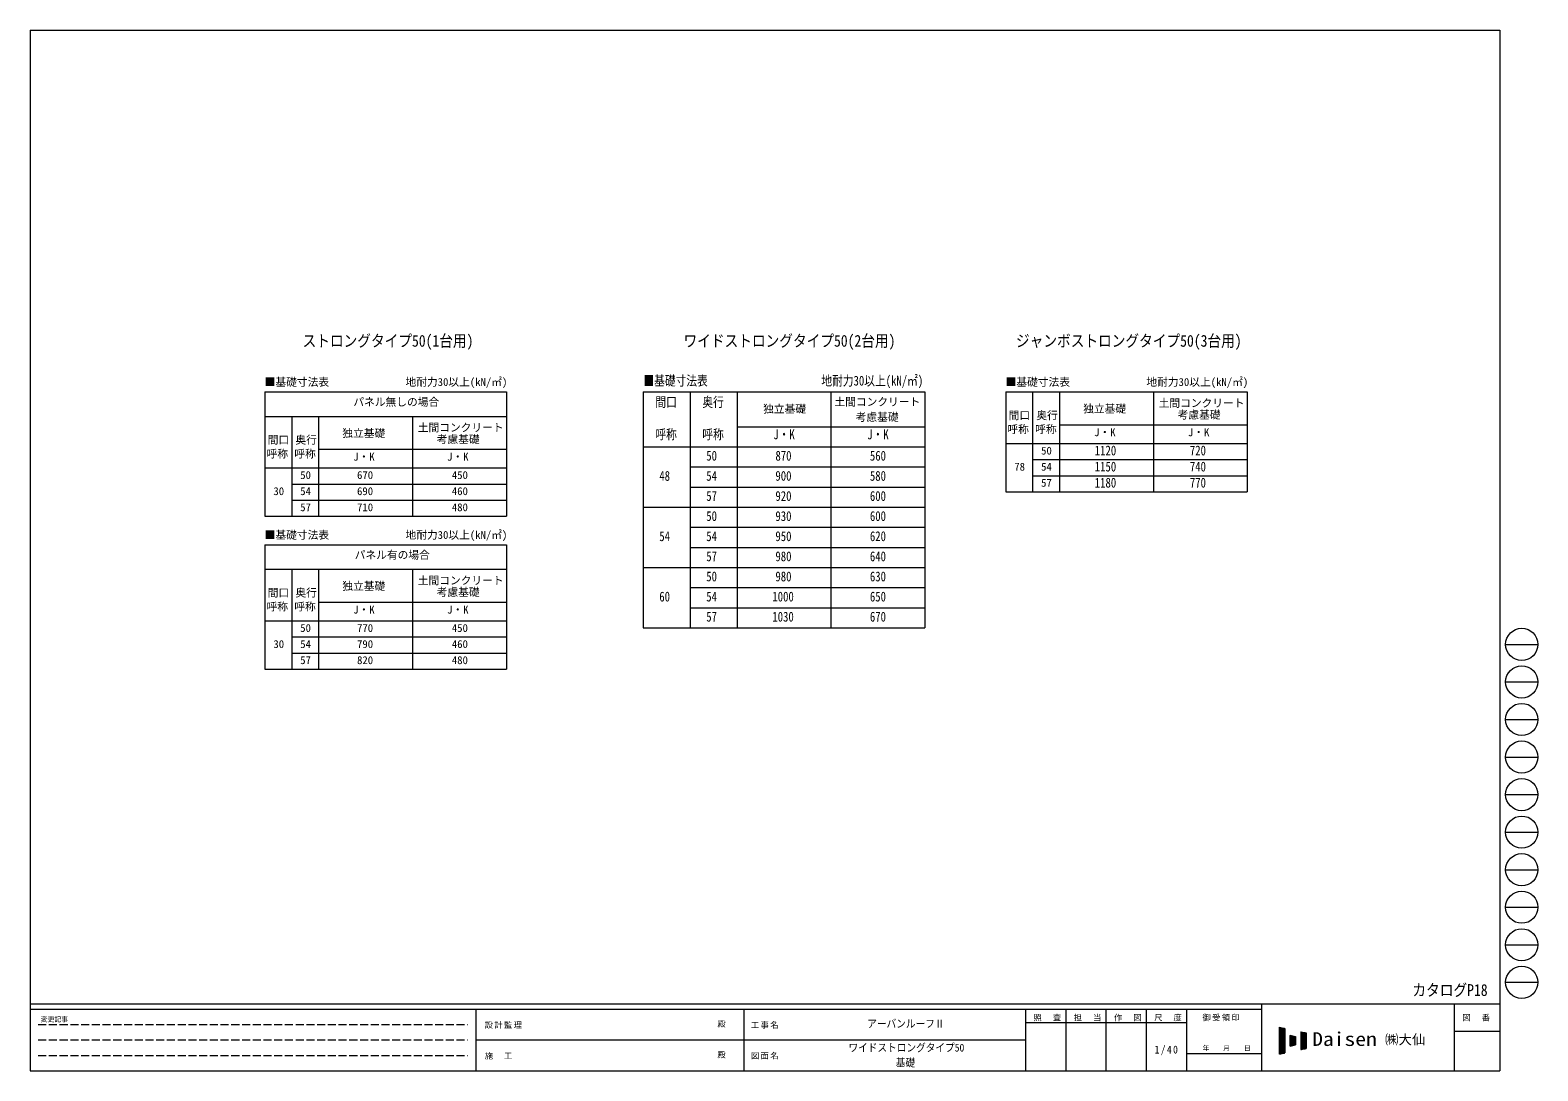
# Model space of a CAD drawing. Units: millimetres on the paper, with parts at other scales. Extents: x -281 to 281, y -194 to 194.
import ezdxf
from ezdxf.enums import TextEntityAlignment as Align

# ---------------------------------------------------------------- set-up
doc = ezdxf.new("R2010")
doc.units = ezdxf.units.MM
doc.linetypes.add('DASHED3', pattern=[4, 3, -1])
doc.layers.add('0-E_DET2', color=7, linetype='Continuous', lineweight=18)
doc.layers.add('F-0_240', color=7, linetype='Continuous', lineweight=9)
doc.styles.add('ＭＳ ゴシック', font='')
doc.styles.get('ＭＳ ゴシック').set_extended_font_data('MS Gothic')

msp = doc.modelspace()

# ---------------------------------------------------------------- linework, layer by layer
at = {"layer": '0-E_DET2'}
for p, q in [((-193.524, 59.127), (-103.524, 59.127)), ((-193.524, 59.127), (-193.524, 12.771)), ((-52.497, 59.127), (-52.497, 38.646)), ((-34.997, 59.127), (-34.997, 38.646)), ((-17.497, 59.127), (-17.497, 38.646)), ((17.503, 59.127), (17.503, 38.646)), ((82.711, 59.127), (82.711, 21.893)), ((82.711, 59.127), (172.711, 59.127)), ((102.711, 59.127), (102.711, 21.893)), ((-193.524, 50.005), (-103.524, 50.005)), ((-173.524, 50.005), (-173.524, 12.771)), ((-17.497, 46.146), (52.503, 46.146)), ((102.711, 46.901), (172.711, 46.901)), ((82.711, 39.893), (172.711, 39.893)), ((-173.524, 37.779), (-103.524, 37.779)), ((-52.497, 38.646), (52.503, 38.646)), ((-34.997, 38.646), (-34.997, -28.854)), ((-17.497, 38.646), (-17.497, -28.854)), ((17.503, 38.646), (17.503, -28.854)), ((17.503, 38.646), (17.503, -28.854)), ((52.503, 38.646), (52.503, -28.854)), ((92.711, 33.893), (172.711, 33.893)), ((-193.524, 30.771), (-103.524, 30.771)), ((-34.997, 31.146), (52.503, 31.146)), ((-183.524, 24.771), (-103.524, 24.771)), ((-34.997, 23.646), (52.503, 23.646)), ((92.711, 27.893), (172.711, 27.893)), ((-183.524, 18.771), (-103.524, 18.771)), ((82.711, 21.893), (172.711, 21.893)), ((-193.524, 12.771), (-103.524, 12.771)), ((-52.497, 16.146), (52.503, 16.146)), ((-34.997, 8.646), (52.503, 8.646)), ((-193.524, 2.116), (-103.524, 2.116)), ((-193.524, 2.116), (-193.524, -44.24)), ((-34.997, 1.146), (52.503, 1.146)), ((-193.524, -7.006), (-103.524, -7.006)), ((-173.524, -7.006), (-173.524, -44.24)), ((-52.497, -6.354), (52.503, -6.354)), ((-34.997, -13.854), (52.503, -13.854)), ((-173.524, -19.231), (-103.524, -19.231)), ((-34.997, -21.354), (52.503, -21.354)), ((-193.524, -26.24), (-103.524, -26.24)), ((-183.524, -32.24), (-103.524, -32.24)), ((-183.524, -38.24), (-103.524, -38.24)), ((-193.524, -44.24), (-103.524, -44.24))]:
    msp.add_line(p, q, dxfattribs=at)
at = {"layer": '0-E_DET2', "lineweight": 9}
for p, q in [((-103.524, 59.127), (-103.524, 12.771)), ((92.711, 59.127), (92.711, 21.893)), ((102.711, 59.127), (102.711, 21.893)), ((137.711, 59.127), (137.711, 21.893)), ((172.711, 59.127), (172.711, 21.893)), ((-183.524, 50.005), (-183.524, 12.771)), ((-173.524, 50.005), (-173.524, 12.771)), ((-138.524, 50.005), (-138.524, 12.771)), ((-103.524, 2.116), (-103.524, -44.24)), ((-183.524, -7.006), (-183.524, -44.24)), ((-173.524, -7.006), (-173.524, -44.24)), ((-138.524, -7.006), (-138.524, -44.24))]:
    msp.add_line(p, q, dxfattribs=at)
at = {"layer": '0-E_DET2'}
for points in [[(-52.497, 59.127), (52.503, 59.127), (52.503, 38.646)], [(-52.497, 38.646), (-52.497, -28.854), (52.503, -28.854)]]:
    msp.add_lwpolyline(points, dxfattribs=at)
at = {"layer": 'F-0_240', "color": 5}
for p, q in [((-281.069, 194), (-281.069, -194)), ((-281.069, 194), (266.931, 194)), ((266.931, 194), (266.931, -194)), ((-281.069, -169), (266.931, -169)), ((-281.069, -171), (178.04, -171)), ((-114.961, -171), (-114.961, -194)), ((-14.961, -171), (-14.961, -194)), ((90.039, -171), (90.039, -194)), ((105.039, -171), (105.039, -194)), ((120.039, -171), (120.039, -194)), ((135.039, -171), (135.039, -194)), ((150.039, -171), (150.039, -194)), ((178.04, -169), (178.04, -194)), ((249.931, -169), (249.931, -194)), ((90.039, -176), (150.039, -176)), ((249.931, -179.25), (266.931, -179.25)), ((-114.961, -182.5), (90.039, -182.5)), ((150.039, -187.5), (178.04, -187.5)), ((-281.069, -194), (266.931, -194))]:
    msp.add_line(p, q, dxfattribs=at)
at = {"layer": 'F-0_240', "color": 4}
for p, q in [((269.069, -35), (281.069, -35)), ((269.069, -49), (281.069, -49)), ((269.069, -63), (281.069, -63)), ((269.069, -77), (281.069, -77)), ((269.069, -91), (281.069, -91)), ((269.069, -105), (281.069, -105)), ((269.069, -119), (281.069, -119)), ((269.069, -133), (281.069, -133)), ((269.069, -147), (281.069, -147)), ((269.069, -161), (281.069, -161))]:
    msp.add_line(p, q, dxfattribs=at)
at = {"layer": 'F-0_240', "color": 4, "linetype": 'DASHED3'}
for p, q in [((-278.069, -176.75), (-117.961, -176.75)), ((-278.069, -182.5), (-117.961, -182.5)), ((-278.069, -188.25), (-117.961, -188.25))]:
    msp.add_line(p, q, dxfattribs=at)
at = {"layer": 'F-0_240'}
for p, q in [((184.705, -177.753), (186.705, -178.17)), ((184.705, -177.753), (184.705, -187.753)), ((184.705, -177.847), (185.157, -177.847)), ((184.705, -177.947), (185.637, -177.947)), ((184.705, -178.047), (186.117, -178.047)), ((184.705, -178.147), (186.597, -178.147)), ((184.705, -178.247), (186.705, -178.247)), ((184.705, -178.347), (186.705, -178.347)), ((184.705, -178.447), (186.705, -178.447)), ((184.705, -178.547), (186.705, -178.547)), ((184.705, -178.647), (186.705, -178.647)), ((184.705, -178.747), (186.705, -178.747)), ((184.705, -178.847), (186.705, -178.847)), ((184.705, -178.947), (186.705, -178.947)), ((184.705, -179.047), (186.705, -179.047)), ((184.705, -179.147), (186.705, -179.147)), ((184.705, -179.247), (186.705, -179.247)), ((184.705, -179.347), (186.705, -179.347)), ((184.705, -179.447), (186.705, -179.447)), ((184.705, -179.547), (186.705, -179.547)), ((184.705, -179.647), (186.705, -179.647)), ((184.705, -179.747), (186.705, -179.747)), ((184.705, -179.847), (186.705, -179.847)), ((184.764, -187.741), (184.764, -177.766)), ((184.864, -187.72), (184.864, -177.787)), ((184.964, -187.699), (184.964, -177.807)), ((185.064, -187.679), (185.064, -177.828)), ((185.164, -187.658), (185.164, -177.849)), ((185.264, -187.637), (185.264, -177.87)), ((185.364, -187.616), (185.364, -177.891)), ((185.464, -187.595), (185.464, -177.912)), ((185.564, -187.574), (185.564, -177.932)), ((185.664, -187.554), (185.664, -177.953)), ((185.764, -187.533), (185.764, -177.974)), ((185.864, -187.512), (185.864, -177.995)), ((185.964, -187.491), (185.964, -178.016)), ((186.064, -187.47), (186.064, -178.037)), ((186.164, -187.449), (186.164, -178.057)), ((186.264, -187.429), (186.264, -178.078)), ((186.364, -187.408), (186.364, -178.099)), ((186.464, -187.387), (186.464, -178.12)), ((186.564, -187.366), (186.564, -178.141)), ((186.664, -187.345), (186.664, -178.162)), ((186.705, -178.17), (186.705, -187.337)), ((192.705, -179.42), (194.705, -179.837)), ((192.705, -179.42), (192.705, -186.087)), ((192.705, -179.447), (192.837, -179.447)), ((192.705, -179.547), (193.317, -179.547)), ((192.705, -179.647), (193.797, -179.647)), ((192.705, -179.747), (194.277, -179.747)), ((192.705, -179.847), (194.705, -179.847)), ((192.764, -186.074), (192.764, -179.432)), ((192.864, -186.054), (192.864, -179.453)), ((192.964, -186.033), (192.964, -179.474)), ((193.064, -186.012), (193.064, -179.495)), ((193.164, -185.991), (193.164, -179.516)), ((193.264, -185.97), (193.264, -179.537)), ((193.364, -185.949), (193.364, -179.557)), ((193.464, -185.929), (193.464, -179.578)), ((193.564, -185.908), (193.564, -179.599)), ((193.664, -185.887), (193.664, -179.62)), ((193.764, -185.866), (193.764, -179.641)), ((193.864, -185.845), (193.864, -179.662)), ((193.964, -185.824), (193.964, -179.682)), ((194.064, -185.804), (194.064, -179.703)), ((194.164, -185.783), (194.164, -179.724)), ((194.264, -185.762), (194.264, -179.745)), ((194.364, -185.741), (194.364, -179.766)), ((194.464, -185.72), (194.464, -179.787)), ((194.564, -185.699), (194.564, -179.807)), ((194.664, -185.679), (194.664, -179.828)), ((194.705, -179.837), (194.705, -185.67)), ((184.705, -179.947), (186.705, -179.947)), ((184.705, -180.047), (186.705, -180.047)), ((184.705, -180.147), (186.705, -180.147)), ((184.705, -180.247), (186.705, -180.247)), ((184.705, -180.347), (186.705, -180.347)), ((184.705, -180.447), (186.705, -180.447)), ((184.705, -180.547), (186.705, -180.547)), ((184.705, -180.647), (186.705, -180.647)), ((184.705, -180.747), (186.705, -180.747)), ((184.705, -180.847), (186.705, -180.847)), ((184.705, -180.947), (186.705, -180.947)), ((184.705, -181.047), (186.705, -181.047)), ((184.705, -181.147), (186.705, -181.147)), ((184.705, -181.247), (186.705, -181.247)), ((184.705, -181.347), (186.705, -181.347)), ((184.705, -181.447), (186.705, -181.447)), ((184.705, -181.547), (186.705, -181.547)), ((184.705, -181.647), (186.705, -181.647)), ((184.705, -181.747), (186.705, -181.747)), ((184.705, -181.847), (186.705, -181.847)), ((184.705, -181.947), (186.705, -181.947)), ((184.705, -182.047), (186.705, -182.047)), ((184.705, -182.147), (186.705, -182.147)), ((184.705, -182.247), (186.705, -182.247)), ((184.705, -182.347), (186.705, -182.347)), ((184.705, -182.447), (186.705, -182.447)), ((184.705, -182.547), (186.705, -182.547)), ((184.705, -182.647), (186.705, -182.647)), ((184.705, -182.747), (186.705, -182.747)), ((184.705, -182.847), (186.705, -182.847)), ((184.705, -182.947), (186.705, -182.947)), ((184.705, -183.047), (186.705, -183.047)), ((184.705, -183.147), (186.705, -183.147)), ((184.705, -183.247), (186.705, -183.247)), ((184.705, -183.347), (186.705, -183.347)), ((184.705, -183.447), (186.705, -183.447)), ((184.705, -183.547), (186.705, -183.547)), ((184.705, -183.647), (186.705, -183.647)), ((184.705, -183.747), (186.705, -183.747)), ((184.705, -183.847), (186.705, -183.847)), ((184.705, -183.947), (186.705, -183.947)), ((184.705, -184.047), (186.705, -184.047)), ((184.705, -184.147), (186.705, -184.147)), ((184.705, -184.247), (186.705, -184.247)), ((184.705, -184.347), (186.705, -184.347)), ((184.705, -184.447), (186.705, -184.447)), ((184.705, -184.547), (186.705, -184.547)), ((184.705, -184.647), (186.705, -184.647)), ((184.705, -184.747), (186.705, -184.747)), ((184.705, -184.847), (186.705, -184.847)), ((184.705, -184.947), (186.705, -184.947)), ((184.705, -185.047), (186.705, -185.047)), ((184.705, -185.147), (186.705, -185.147)), ((184.705, -185.247), (186.705, -185.247)), ((184.705, -185.347), (186.705, -185.347)), ((184.705, -185.447), (186.705, -185.447)), ((188.705, -180.753), (190.705, -181.17)), ((188.705, -180.753), (188.705, -184.753)), ((188.705, -180.847), (189.157, -180.847)), ((188.705, -180.947), (189.637, -180.947)), ((188.705, -181.047), (190.117, -181.047)), ((188.705, -181.147), (190.597, -181.147)), ((188.705, -181.247), (190.705, -181.247)), ((188.705, -181.347), (190.705, -181.347)), ((188.705, -181.447), (190.705, -181.447)), ((188.705, -181.547), (190.705, -181.547)), ((188.705, -181.647), (190.705, -181.647)), ((188.705, -181.747), (190.705, -181.747)), ((188.705, -181.847), (190.705, -181.847)), ((188.705, -181.947), (190.705, -181.947)), ((188.705, -182.047), (190.705, -182.047)), ((188.705, -182.147), (190.705, -182.147)), ((188.705, -182.247), (190.705, -182.247)), ((188.705, -182.347), (190.705, -182.347)), ((188.705, -182.447), (190.705, -182.447)), ((188.705, -182.547), (190.705, -182.547)), ((188.705, -182.647), (190.705, -182.647)), ((188.705, -182.747), (190.705, -182.747)), ((188.705, -182.847), (190.705, -182.847)), ((188.705, -182.947), (190.705, -182.947)), ((188.705, -183.047), (190.705, -183.047)), ((188.705, -183.147), (190.705, -183.147)), ((188.705, -183.247), (190.705, -183.247)), ((188.705, -183.347), (190.705, -183.347)), ((188.705, -183.447), (190.705, -183.447)), ((188.705, -183.547), (190.705, -183.547)), ((188.705, -183.647), (190.705, -183.647)), ((188.705, -183.747), (190.705, -183.747)), ((188.705, -183.847), (190.705, -183.847)), ((188.705, -183.947), (190.705, -183.947)), ((188.705, -184.047), (190.705, -184.047)), ((188.705, -184.147), (190.705, -184.147)), ((188.705, -184.247), (190.705, -184.247)), ((188.705, -184.753), (190.705, -184.337)), ((188.705, -184.347), (190.653, -184.347)), ((188.705, -184.447), (190.173, -184.447)), ((188.705, -184.547), (189.693, -184.547)), ((188.705, -184.647), (189.213, -184.647)), ((188.705, -184.747), (188.733, -184.747)), ((188.764, -184.741), (188.764, -180.766)), ((188.864, -184.72), (188.864, -180.787)), ((188.964, -184.699), (188.964, -180.807)), ((189.064, -184.679), (189.064, -180.828)), ((189.164, -184.658), (189.164, -180.849)), ((189.264, -184.637), (189.264, -180.87)), ((189.364, -184.616), (189.364, -180.891)), ((189.464, -184.595), (189.464, -180.912)), ((189.564, -184.574), (189.564, -180.932)), ((189.664, -184.554), (189.664, -180.953)), ((189.764, -184.533), (189.764, -180.974)), ((189.864, -184.512), (189.864, -180.995)), ((189.964, -184.491), (189.964, -181.016)), ((190.064, -184.47), (190.064, -181.037)), ((190.164, -184.449), (190.164, -181.057)), ((190.264, -184.429), (190.264, -181.078)), ((190.364, -184.408), (190.364, -181.099)), ((190.464, -184.387), (190.464, -181.12)), ((190.564, -184.366), (190.564, -181.141)), ((190.664, -184.345), (190.664, -181.162)), ((190.705, -181.17), (190.705, -184.337)), ((192.705, -179.947), (194.705, -179.947)), ((192.705, -180.047), (194.705, -180.047)), ((192.705, -180.147), (194.705, -180.147)), ((192.705, -180.247), (194.705, -180.247)), ((192.705, -180.347), (194.705, -180.347)), ((192.705, -180.447), (194.705, -180.447)), ((192.705, -180.547), (194.705, -180.547)), ((192.705, -180.647), (194.705, -180.647)), ((192.705, -180.747), (194.705, -180.747)), ((192.705, -180.847), (194.705, -180.847)), ((192.705, -180.947), (194.705, -180.947)), ((192.705, -181.047), (194.705, -181.047)), ((192.705, -181.147), (194.705, -181.147)), ((192.705, -181.247), (194.705, -181.247)), ((192.705, -181.347), (194.705, -181.347)), ((192.705, -181.447), (194.705, -181.447)), ((192.705, -181.547), (194.705, -181.547)), ((192.705, -181.647), (194.705, -181.647)), ((192.705, -181.747), (194.705, -181.747)), ((192.705, -181.847), (194.705, -181.847)), ((192.705, -181.947), (194.705, -181.947)), ((192.705, -182.047), (194.705, -182.047)), ((192.705, -182.147), (194.705, -182.147)), ((192.705, -182.247), (194.705, -182.247)), ((192.705, -182.347), (194.705, -182.347)), ((192.705, -182.447), (194.705, -182.447)), ((192.705, -182.547), (194.705, -182.547)), ((192.705, -182.647), (194.705, -182.647)), ((192.705, -182.747), (194.705, -182.747)), ((192.705, -182.847), (194.705, -182.847)), ((192.705, -182.947), (194.705, -182.947)), ((192.705, -183.047), (194.705, -183.047)), ((192.705, -183.147), (194.705, -183.147)), ((192.705, -183.247), (194.705, -183.247)), ((192.705, -183.347), (194.705, -183.347)), ((192.705, -183.447), (194.705, -183.447)), ((192.705, -183.547), (194.705, -183.547)), ((192.705, -183.647), (194.705, -183.647)), ((192.705, -183.747), (194.705, -183.747)), ((192.705, -183.847), (194.705, -183.847)), ((192.705, -183.947), (194.705, -183.947)), ((192.705, -184.047), (194.705, -184.047)), ((192.705, -184.147), (194.705, -184.147)), ((192.705, -184.247), (194.705, -184.247)), ((192.705, -184.347), (194.705, -184.347)), ((192.705, -184.447), (194.705, -184.447)), ((192.705, -184.547), (194.705, -184.547)), ((192.705, -184.647), (194.705, -184.647)), ((192.705, -184.747), (194.705, -184.747)), ((192.705, -184.847), (194.705, -184.847)), ((192.705, -184.947), (194.705, -184.947)), ((192.705, -185.047), (194.705, -185.047)), ((192.705, -185.147), (194.705, -185.147)), ((192.705, -185.247), (194.705, -185.247)), ((192.705, -185.347), (194.705, -185.347)), ((192.705, -185.447), (194.705, -185.447)), ((184.705, -185.547), (186.705, -185.547)), ((184.705, -185.647), (186.705, -185.647)), ((184.705, -185.747), (186.705, -185.747)), ((184.705, -185.847), (186.705, -185.847)), ((184.705, -185.947), (186.705, -185.947)), ((184.705, -186.047), (186.705, -186.047)), ((184.705, -186.147), (186.705, -186.147)), ((184.705, -186.247), (186.705, -186.247)), ((184.705, -186.347), (186.705, -186.347)), ((184.705, -186.447), (186.705, -186.447)), ((184.705, -186.547), (186.705, -186.547)), ((184.705, -186.647), (186.705, -186.647)), ((184.705, -186.747), (186.705, -186.747)), ((184.705, -186.847), (186.705, -186.847)), ((184.705, -186.947), (186.705, -186.947)), ((184.705, -187.047), (186.705, -187.047)), ((184.705, -187.147), (186.705, -187.147)), ((184.705, -187.247), (186.705, -187.247)), ((186.705, -187.337), (184.705, -187.753)), ((184.705, -187.347), (186.653, -187.347)), ((184.705, -187.447), (186.173, -187.447)), ((184.705, -187.547), (185.693, -187.547)), ((184.705, -187.647), (185.213, -187.647)), ((184.705, -187.747), (184.733, -187.747)), ((192.705, -185.547), (194.705, -185.547)), ((192.705, -185.647), (194.705, -185.647)), ((194.705, -185.67), (192.705, -186.087)), ((192.705, -185.747), (194.333, -185.747)), ((192.705, -185.847), (193.853, -185.847)), ((192.705, -185.947), (193.373, -185.947)), ((192.705, -186.047), (192.893, -186.047))]:
    msp.add_line(p, q, dxfattribs=at)
at = {"layer": 'F-0_240', "color": 4}
for centre in [(275.068, -35), (275.068, -49), (275.068, -63), (275.068, -77), (275.068, -91), (275.068, -105), (275.068, -119), (275.068, -133), (275.068, -147), (275.068, -161)]:
    msp.add_circle(centre, 6, dxfattribs=at)

# ---------------------------------------------------------------- texts
at = {"layer": '0-E_DET2', "style": 'ＭＳ ゴシック'}
for s, p in [('■基礎寸法表', (-193.602, 60.473)), ('地耐力30以上(kN/㎡)', (-141.127, 60.473)), ('■基礎寸法表', (82.633, 60.473)), ('地耐力30以上(kN/㎡)', (135.108, 60.473)), ('パネル無しの場合', (-160.561, 53.023)), ('土間コンクリート', (18.804, 53.076)), ('土間コンクリート', (139.69, 52.613)), ('独立基礎', (-7.776, 50.466)), ('考慮基礎', (26.738, 47.419)), ('間口', (83.735, 48.029)), ('奥行', (94.078, 48.029)), ('独立基礎', (111.549, 50.524)), ('考慮基礎', (146.752, 48.276)), ('独立基礎', (-164.685, 41.402)), ('土間コンクリート', (-136.544, 43.491)), ('呼称', (83.314, 42.837)), ('呼称', (93.658, 42.837)), ('J・K', (115.605, 41.733)), ('J・K', (150.605, 41.733)), ('間口', (-192.5, 38.907)), ('奥行', (-182.156, 38.907)), ('考慮基礎', (-129.483, 39.154)), ('呼称', (-192.92, 33.715)), ('呼称', (-182.577, 33.715)), ('J・K', (-160.629, 32.611)), ('J・K', (-125.629, 32.611)), ('50', (95.867, 34.893)), ('50', (-180.367, 25.771)), ('670', (-159.184, 25.771)), ('450', (-123.84, 25.771)), ('78', (85.867, 28.893)), ('54', (95.867, 28.893)), ('30', (-190.367, 19.771)), ('54', (-180.367, 19.771)), ('690', (-159.184, 19.771)), ('460', (-123.84, 19.771)), ('57', (95.867, 22.893)), ('57', (-180.367, 13.771)), ('710', (-159.184, 13.771)), ('480', (-123.84, 13.771)), ('■基礎寸法表', (-193.602, 3.462)), ('地耐力30以上(kN/㎡)', (-141.127, 3.462)), ('パネル有の場合', (-160.061, -3.988)), ('土間コンクリート', (-136.544, -13.52)), ('間口', (-192.5, -18.103)), ('奥行', (-182.156, -18.103)), ('独立基礎', (-164.685, -15.609)), ('考慮基礎', (-129.483, -17.856)), ('呼称', (-192.92, -23.296)), ('呼称', (-182.577, -23.296)), ('J・K', (-160.629, -24.4)), ('J・K', (-125.629, -24.4)), ('50', (-180.367, -31.24)), ('770', (-159.184, -31.24)), ('450', (-123.84, -31.24)), ('30', (-190.367, -37.24)), ('54', (-180.367, -37.24)), ('790', (-159.184, -37.24)), ('460', (-123.84, -37.24)), ('57', (-180.367, -43.24)), ('820', (-159.184, -43.24)), ('480', (-123.84, -43.24))]:
    msp.add_text(s, height=2.933, dxfattribs=at).set_placement(p, align=Align.BOTTOM_LEFT)
at = {"layer": '0-E_DET2', "style": 'ＭＳ ゴシック', "width": 0.8}
for s, p in [('■基礎寸法表', (-52.412, 60.386)), ('地耐力30以上(kN/㎡)', (13.931, 60.386)), ('間口', (-47.957, 52.408)), ('奥行', (-30.457, 52.408)), ('呼称', (-47.957, 40.365)), ('呼称', (-30.457, 40.365)), ('J・K', (-3.979, 40.365)), ('J・K', (31.021, 40.365)), ('50', (-28.982, 32.396)), ('870', (-3.193, 32.396)), ('560', (32.029, 32.396)), ('1120', (115.878, 34.361)), ('720', (151.334, 34.361)), ('48', (-46.482, 24.896)), ('54', (-28.982, 24.896)), ('900', (-3.193, 24.896)), ('580', (32.029, 24.896)), ('1150', (115.878, 28.361)), ('740', (151.334, 28.361)), ('1180', (115.878, 22.361)), ('770', (151.334, 22.361)), ('57', (-28.982, 17.396)), ('920', (-3.193, 17.396)), ('600', (32.029, 17.396)), ('50', (-28.982, 9.896)), ('930', (-3.193, 9.896)), ('600', (32.029, 9.896)), ('54', (-46.482, 2.396)), ('54', (-28.982, 2.396)), ('950', (-3.193, 2.396)), ('620', (32.029, 2.396)), ('57', (-28.982, -5.104)), ('980', (-3.193, -5.104)), ('640', (32.029, -5.104)), ('50', (-28.982, -12.604)), ('980', (-3.193, -12.604)), ('630', (32.029, -12.604)), ('60', (-46.482, -20.104)), ('54', (-28.982, -20.104)), ('1000', (-4.338, -20.104)), ('650', (32.029, -20.104)), ('57', (-28.982, -27.604)), ('1030', (-4.338, -27.604)), ('670', (32.029, -27.604))]:
    msp.add_text(s, height=3.666, dxfattribs=at).set_placement(p, align=Align.BOTTOM_LEFT)
at = {"layer": 'F-0_240', "style": 'ＭＳ ゴシック'}
for s, height, width, p in [('ストロングタイプ50(1台用)', 4.399, 0.85, (-179.502, 74.66)), ('ワイドストロングタイプ50(2台用)', 4.399, 0.85, (-37.461, 74.66)), ('ジャンボストロングタイプ50(3台用)', 4.399, 0.85, (86.503, 74.66)), ('カタログP18', 4.399, 0.85, (234.307, -167.393)), ('アーバンルーフⅡ', 2.933, 0.9, (31.039, -178.75)), ('Daisen', 5.132, 1.15, (196.934, -186.253)), ('ワイドストロングタイプ50', 2.933, 0.9, (24.039, -187.696)), ('基礎', 2.933, 0.9, (41.686, -193.283))]:
    msp.add_text(s, height=height, dxfattribs=dict(at, width=width)).set_placement(p, align=Align.BOTTOM_LEFT)
for s, height, p in [('変更記事', 1.833, (-277.161, -176.25)), ('殿', 2.199, (-24.818, -178.25)), ('年\u3000\u3000月\u3000\u3000日', 1.833, (156.04, -187)), ('㈱大仙\u3000', 3.666, (224.114, -185.253)), ('殿', 2.199, (-24.818, -189.75))]:
    msp.add_text(s, height=height, dxfattribs=at).set_placement(p, align=Align.BOTTOM_LEFT)
at = {"layer": 'F-0_240', "attachment_point": 7, "style": 'ＭＳ ゴシック'}
for s, insert, char_height in [('\\T1.17;照\u3000査', (93.04, -175.5), 2.199), ('\\T1.17;担\u3000当', (108.04, -175.5), 2.199), ('\\T1.17;作\u3000図', (123.039, -175.5), 2.199), ('\\T1.17;尺\u3000度', (138.04, -175.5), 2.199), ('\\T1.17;御受領印', (156.039, -175.5), 2.199), ('\\T1.17;図\u3000番', (252.931, -175.5), 2.199), ('\\T1.17;設計監理', (-111.583, -178.25), 2.199), ('\\T1.17;工事名', (-12.324, -178.25), 2.199), ('\\T1.28;\\W0.9;1/40', (138.164, -188.25), 2.933), ('\\T1.17;施\u3000工', (-111.583, -189.75), 2.199), ('\\T1.17;図面名', (-12.324, -189.75), 2.199)]:
    msp.add_mtext(s, dxfattribs=dict(at, insert=insert, char_height=char_height))

doc.saveas('drawing.dxf')
